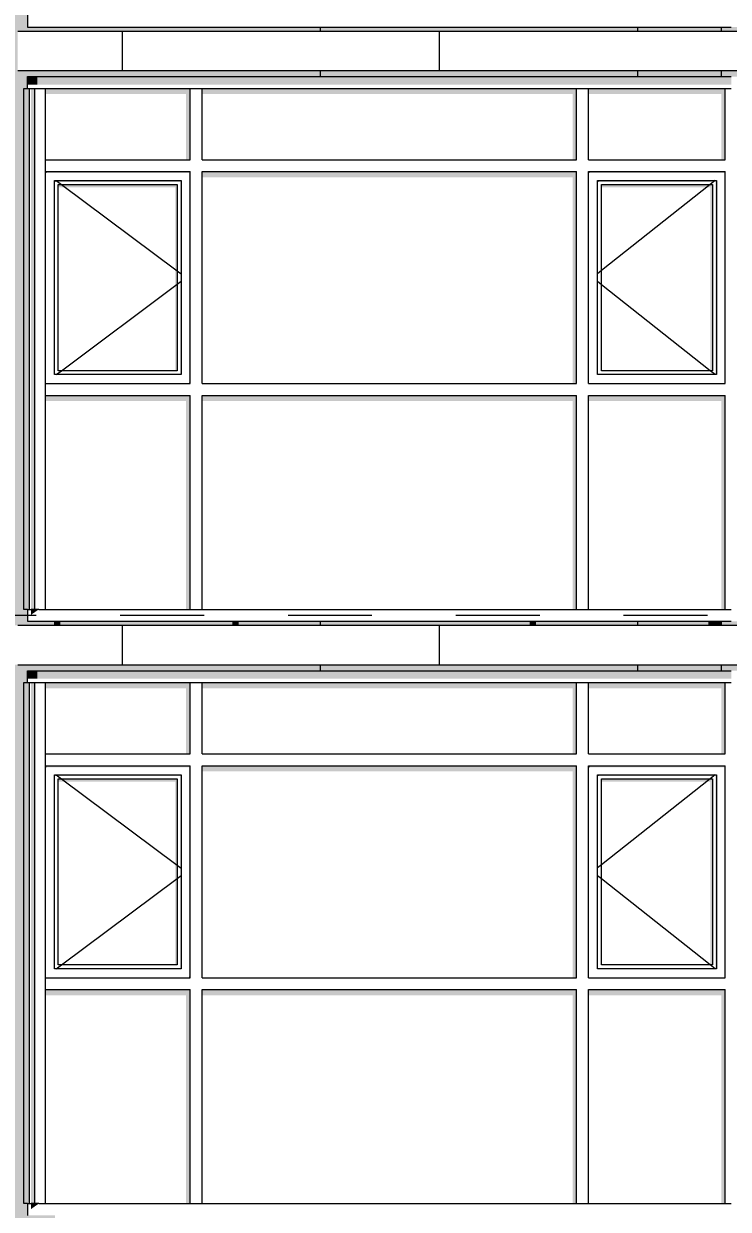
# Model space of a CAD drawing. Header units: millimetres. Extents: x 18162 to 7085488, y 72188 to 247925.
# Drawn here: x 5813439 to 5816994, y 109385 to 115371 of the extents above; entities that cross this region are included whole.
import ezdxf

# ---------------------------------------------------------------- set-up
doc = ezdxf.new("R2010")
doc.units = ezdxf.units.MM
doc.header["$MEASUREMENT"] = 0
doc.linetypes.add('Dashed', pattern=[423.333333, 211.666667, -211.666667])
for name, color, linetype in [('Finish - Wall', 7, 'Continuous'), ('Interior - Stair & Railing', 7, 'Continuous'), ('Structural - Bearing', 7, 'Continuous')]:
    doc.layers.add(name, color=color, linetype=linetype)
doc.styles.add('GENERATED_STYLE_3', font='', dxfattribs={"width": 0.8})
doc.styles.get('GENERATED_STYLE_3').set_extended_font_data('ISOCPEUR MON')
doc.dimstyles.new('GENERATED_STYLE__19', dxfattribs={"dimtxt": 440.00001, "dimasz": 228, "dimexe": 0.18, "dimexo": 31028.935828, "dimgap": 0, "dimtad": 1, "dimdec": 0, "dimzin": 0, "dimdsep": 46, "dimtxsty": 'GENERATED_STYLE_3', "dimblk": 'ARROWHEAD_2', "dimblk1": 'ARROWHEAD_2', "dimblk2": 'ARROWHEAD_2', "dimcen": 0.09, "dimclrd": 13, "dimclre": 13, "dimclrt": 13, "dimadec": 0, "dimazin": 0, "dimtfac": 1, "dimtdec": 4, "dimtmove": 0, "dimatfit": 3, "dimfxl": 1, "dimtolj": 1, "dimtzin": 0, "dimarcsym": 0})
doc.dimstyles.new('GENERATED_STYLE__20', dxfattribs={"dimtxt": 440.00001, "dimasz": 228, "dimexe": 0.18, "dimexo": 31229.618294, "dimgap": 0, "dimtad": 1, "dimdec": 0, "dimzin": 0, "dimdsep": 46, "dimtxsty": 'GENERATED_STYLE_3', "dimblk": 'ARROWHEAD_2', "dimblk1": 'ARROWHEAD_2', "dimblk2": 'ARROWHEAD_2', "dimcen": 0.09, "dimclrd": 13, "dimclre": 13, "dimclrt": 13, "dimadec": 0, "dimazin": 0, "dimtfac": 1, "dimtdec": 4, "dimtmove": 0, "dimatfit": 3, "dimfxl": 1, "dimtolj": 1, "dimtzin": 0, "dimarcsym": 0})
doc.dimstyles.new('GENERATED_STYLE__30', dxfattribs={"dimtxt": 440.00001, "dimasz": 228, "dimexe": 0.18, "dimexo": 0.0625, "dimgap": 0, "dimtad": 1, "dimdec": 0, "dimzin": 0, "dimdsep": 46, "dimtxsty": 'GENERATED_STYLE_3', "dimblk": 'ARROWHEAD_2', "dimblk1": 'ARROWHEAD_2', "dimblk2": 'ARROWHEAD_2', "dimcen": 0.09, "dimclrd": 13, "dimclre": 13, "dimclrt": 13, "dimadec": 0, "dimazin": 0, "dimtfac": 1, "dimtdec": 4, "dimtmove": 0, "dimatfit": 3, "dimfxl": 1, "dimtolj": 1, "dimtzin": 0, "dimarcsym": 0})
pattern_1 = [(0, (5785635.3, 106384.1), (0, 1000), []), (90, (5785635.3, 106384.1), (-1000, 0), [])]

# ---------------------------------------------------------------- blocks, each defined once
blk = doc.blocks.new('*X2295', base_point=(5785635.3, 106384.1))
at = {"layer": 'Structural - Bearing', "color": 8, "linetype": 'Continuous', "lineweight": 13}
for p, q in [((5814935.3, 115354.1), (5814935.3, 115334.1)), ((5816535.3, 115354.1), (5816535.3, 115334.1))]:
    blk.add_line(p, q, dxfattribs=at)
blk = doc.blocks.new('*X2330', base_point=(5785635.3, 106384.1))
at = {"layer": 'Structural - Bearing', "color": 7, "linetype": 'Continuous', "lineweight": 9}
for p, q in [((5813935.3, 115334.1), (5813935.3, 115134.1)), ((5815535.3, 115334.1), (5815535.3, 115134.1)), ((5817135.3, 115334.1), (5817135.3, 115134.1)), ((5818735.3, 115334.1), (5818735.3, 115134.1)), ((5820335.3, 115334.1), (5820335.3, 115134.1))]:
    blk.add_line(p, q, dxfattribs=at)
blk = doc.blocks.new('*X2337', base_point=(5785635.3, 106384.1))
at = {"layer": 'Structural - Bearing', "color": 8, "linetype": 'Continuous', "lineweight": 13}
for p, q in [((5814935.3, 112134.1), (5814935.3, 112104.1)), ((5816535.3, 112134.1), (5816535.3, 112104.1))]:
    blk.add_line(p, q, dxfattribs=at)
blk = doc.blocks.new('*X2475', base_point=(5785635.3, 106384.1))
at = {"layer": 'Structural - Bearing', "color": 8, "linetype": 'Continuous', "lineweight": 13}
for p, q in [((5814935.3, 115134.1), (5814935.3, 115104.1)), ((5816535.3, 115134.1), (5816535.3, 115104.1))]:
    blk.add_line(p, q, dxfattribs=at)
blk = doc.blocks.new('*X2477', base_point=(5785635.3, 106384.1))
at = {"layer": 'Structural - Bearing', "color": 8, "linetype": 'Continuous', "lineweight": 13}
blk.add_line((5814935.3, 112354.1), (5814935.3, 112334.1), dxfattribs=at)
blk = doc.blocks.new('*X2478', base_point=(5785635.3, 106384.1))
at = {"layer": 'Structural - Bearing', "color": 8, "linetype": 'Continuous', "lineweight": 13}
blk.add_line((5816535.3, 112354.1), (5816535.3, 112334.1), dxfattribs=at)
blk = doc.blocks.new('*X2493', base_point=(5785635.3, 106384.1))
at = {"layer": 'Structural - Bearing', "color": 7, "linetype": 'Continuous', "lineweight": 9}
for p, q in [((5813935.3, 112334.1), (5813935.3, 112134.1)), ((5815535.3, 112334.1), (5815535.3, 112134.1)), ((5817135.3, 112334.1), (5817135.3, 112134.1)), ((5818735.3, 112334.1), (5818735.3, 112134.1)), ((5820335.3, 112334.1), (5820335.3, 112134.1))]:
    blk.add_line(p, q, dxfattribs=at)
blk = doc.blocks.new('*D2594', base_point=(5785635.3, 106384.1))
at = {"color": 12, "linetype": 'Continuous', "lineweight": 35}
for p, q in [((5838328.4, 109420.7), (5838628.4, 109247.5)), ((5838328.4, 109220.7), (5838628.4, 109047.5))]:
    blk.add_line(p, q, dxfattribs=at)
at = {"color": 13, "linetype": 'Continuous', "lineweight": 13}
blk.add_line((5838478.4, 109134.1), (5838478.4, 109334.1), dxfattribs=at)
blk = doc.blocks.new('ARROWHEAD_2')
at = {"color": 0, "linetype": 'Continuous', "lineweight": 0}
for p, q in [((-0.378, -0.655), (0.378, 0.655)), ((0, 0), (-1, 0))]:
    blk.add_line(p, q, dxfattribs=at)
blk = doc.blocks.new('*D2595', base_point=(5785635.3, 106384.1))
at = {"color": 12, "linetype": 'Continuous', "lineweight": 35}
for p, q in [((5838328.4, 112220.7), (5838628.4, 112047.5)), ((5838328.4, 109420.7), (5838628.4, 109247.5))]:
    blk.add_line(p, q, dxfattribs=at)
at = {"color": 13, "linetype": 'Continuous', "lineweight": 13}
for p, q in [((5838703.4, 112134.1), (5837187.8, 112134.1)), ((5838478.4, 109334.1), (5838478.4, 112134.1)), ((5838703.4, 109334.1), (5837187.8, 109334.1)), ((5838478.4, 109134.1), (5838478.4, 109334.1))]:
    blk.add_line(p, q, dxfattribs=at)
at = {"color": 13, "lineweight": 13, "char_height": 440, "attachment_point": 7, "rotation": 90, "style": 'GENERATED_STYLE_3'}
for s, insert in [('\\A1;{\\pql;\\fISOCPEUR MON|b0|i0|c0|p0;\\W0.800000;2,800}', (5838605.9, 110549.6)), ('\\A1;{\\pql;\\fISOCPEUR MON|b0|i0|c0|p0;\\W0.800000;200}', (5838518.1, 109420.8))]:
    blk.add_mtext(s, dxfattribs=dict(at, insert=insert))
blk = doc.blocks.new('*D2596', base_point=(5785635.3, 106384.1))
at = {"color": 13, "linetype": 'Continuous', "lineweight": 13}
for p, q in [((5838478.4, 112334.1), (5838478.4, 115134.1)), ((5838703.4, 112334.1), (5837187.8, 112334.1)), ((5838478.4, 112134.1), (5838478.4, 112334.1))]:
    blk.add_line(p, q, dxfattribs=at)
at = {"color": 12, "linetype": 'Continuous', "lineweight": 35}
for p, q in [((5838328.4, 112420.7), (5838628.4, 112247.5)), ((5838328.4, 112220.7), (5838628.4, 112047.5))]:
    blk.add_line(p, q, dxfattribs=at)
blk = doc.blocks.new('*D2597', base_point=(5785635.3, 106384.1))
at = {"color": 12, "linetype": 'Continuous', "lineweight": 35}
for p, q in [((5838328.4, 115220.7), (5838628.4, 115047.5)), ((5838328.4, 112420.7), (5838628.4, 112247.5))]:
    blk.add_line(p, q, dxfattribs=at)
at = {"color": 13, "linetype": 'Continuous', "lineweight": 13}
for p, q in [((5838703.4, 115134.1), (5837187.8, 115134.1)), ((5838478.4, 112334.1), (5838478.4, 115134.1))]:
    blk.add_line(p, q, dxfattribs=at)
at = {"color": 13, "lineweight": 13, "char_height": 440, "attachment_point": 7, "rotation": 90, "style": 'GENERATED_STYLE_3'}
for s, insert in [('\\A1;{\\pql;\\fISOCPEUR MON|b0|i0|c0|p0;\\W0.800000;2,800}', (5838605.9, 113549.6)), ('\\A1;{\\pql;\\fISOCPEUR MON|b0|i0|c0|p0;\\W0.800000;200}', (5838518.1, 112420.8))]:
    blk.add_mtext(s, dxfattribs=dict(at, insert=insert))
blk = doc.blocks.new('*D2598', base_point=(5785635.3, 106384.1))
at = {"color": 13, "linetype": 'Continuous', "lineweight": 13}
for p, q in [((5838478.4, 115334.1), (5838478.4, 118134.1)), ((5838703.4, 115334.1), (5837187.8, 115334.1)), ((5838478.4, 115134.1), (5838478.4, 115334.1)), ((5838703.4, 115134.1), (5837187.8, 115134.1))]:
    blk.add_line(p, q, dxfattribs=at)
at = {"color": 12, "linetype": 'Continuous', "lineweight": 35}
for p, q in [((5838328.4, 115420.7), (5838628.4, 115247.5)), ((5838328.4, 115220.7), (5838628.4, 115047.5))]:
    blk.add_line(p, q, dxfattribs=at)
blk = doc.blocks.new('*D2599', base_point=(5785635.3, 106384.1))
at = {"color": 12, "linetype": 'Continuous', "lineweight": 35}
for p, q in [((5838328.4, 118220.7), (5838628.4, 118047.5)), ((5838328.4, 115420.7), (5838628.4, 115247.5))]:
    blk.add_line(p, q, dxfattribs=at)
at = {"color": 13, "linetype": 'Continuous', "lineweight": 13}
for p, q in [((5838703.4, 118134.1), (5837187.8, 118134.1)), ((5838478.4, 115334.1), (5838478.4, 118134.1))]:
    blk.add_line(p, q, dxfattribs=at)
at = {"color": 13, "lineweight": 13, "char_height": 440, "attachment_point": 7, "rotation": 90, "style": 'GENERATED_STYLE_3'}
for s, insert in [('\\A1;{\\pql;\\fISOCPEUR MON|b0|i0|c0|p0;\\W0.800000;2,800}', (5838605.9, 116549.6)), ('\\A1;{\\pql;\\fISOCPEUR MON|b0|i0|c0|p0;\\W0.800000;200}', (5838518.1, 115420.8))]:
    blk.add_mtext(s, dxfattribs=dict(at, insert=insert))
blk = doc.blocks.new('*D2646', base_point=(5785635.3, 106384.1))
at = {"color": 13, "linetype": 'Continuous', "lineweight": 13}
for p, q in [((5801482.5, 156834.1), (5801482.5, 156980.8)), ((5816658.8, 156834.1), (5801257.5, 156834.1)), ((5801482.5, 102734.1), (5801482.5, 156834.1)), ((5806188.8, 102734.1), (5801257.5, 102734.1)), ((5801482.5, 102587.4), (5801482.5, 102734.1))]:
    blk.add_line(p, q, dxfattribs=at)
at = {"color": 12, "linetype": 'Continuous', "lineweight": 35}
for p, q in [((5801632.5, 156747.5), (5801332.5, 156920.7)), ((5801332.5, 102820.7), (5801632.5, 102647.5))]:
    blk.add_line(p, q, dxfattribs=at)
at = {"color": 13, "lineweight": 13, "insert": (5801610.1, 129125.4), "char_height": 440, "attachment_point": 7, "rotation": 90, "style": 'GENERATED_STYLE_3'}
blk.add_mtext('\\A1;{\\pql;\\fISOCPEUR MON|b0|i0|c0|p0;\\W0.800000;54,100}', dxfattribs=at)

msp = doc.modelspace()

# ---------------------------------------------------------------- hatches: boundary and pattern name
at = {"layer": 'Finish - Wall', "linetype": 'Continuous', "lineweight": 0}
for points in [[(5813458.8, 115063.4), (5813508.8, 115063.4), (5813508.8, 115104.1), (5813458.8, 115104.1)], [(5813508.8, 115104.1), (5813508.8, 115063.4), (5814308.8, 115063.4), (5814308.8, 115104.1)], [(5814308.8, 115104.1), (5814308.8, 115063.4), (5816258.8, 115063.4), (5816258.8, 115104.1)], [(5816258.8, 115104.1), (5816258.8, 115063.4), (5817008.8, 115063.4), (5817008.8, 115104.1)], [(5813439.3, 115044.1), (5813439.3, 114654.1), (5813468.8, 114654.1), (5813468.8, 115044.1)], [(5813476.4, 114654.1), (5813495.9, 114654.1), (5813495.9, 115044.1), (5813476.4, 115044.1)], [(5813548.8, 115044.1), (5813548.8, 115015.8), (5814258.8, 115015.8), (5814258.8, 114684.1), (5814278.8, 114684.1), (5814278.8, 115044.1)], [(5814338.8, 115044.1), (5814338.8, 115015.8), (5816208.8, 115015.8), (5816208.8, 114684.1), (5816228.8, 114684.1), (5816228.8, 115044.1)], [(5816978.8, 115044.1), (5816288.8, 115044.1), (5816288.8, 115015.8), (5816958.8, 115015.8), (5816958.8, 114684.1), (5816978.8, 114684.1)], [(5813439.3, 114654.1), (5813439.3, 113524.1), (5813468.8, 113524.1), (5813468.8, 114654.1)], [(5813476.4, 114654.1), (5813476.4, 113524.1), (5813495.9, 113524.1), (5813495.9, 114654.1)], [(5814278.8, 114624.1), (5813548.8, 114624.1), (5813555.9, 114617), (5814271.8, 114617)], [(5813555.9, 114617), (5813548.8, 114624.1), (5813548.8, 114617)], [(5813600.9, 114572), (5813593.8, 114579.1), (5813593.8, 114572)], [(5813593.8, 114579.1), (5813600.9, 114572), (5814226.8, 114572), (5814233.8, 114579.1)], [(5814233.8, 114579.1), (5814226.8, 114572), (5814228.8, 114572), (5814228.8, 113604.1), (5814233.8, 113599.1)], [(5814278.8, 114624.1), (5814271.8, 114617), (5814273.8, 114617), (5814273.8, 113559.1), (5814278.8, 113554.1)], [(5814338.8, 114595.8), (5816208.8, 114595.8), (5816208.8, 113554.1), (5816228.8, 113554.1), (5816228.8, 114624.1), (5814338.8, 114624.1)], [(5816288.8, 114624.1), (5816295.9, 114617), (5816971.8, 114617), (5816978.8, 114624.1)], [(5816295.9, 114617), (5816288.8, 114624.1), (5816288.8, 114617)], [(5816340.9, 114572), (5816333.8, 114579.1), (5816333.8, 114572)], [(5816333.8, 114579.1), (5816340.9, 114572), (5816926.8, 114572), (5816933.8, 114579.1)], [(5816926.8, 114572), (5816928.8, 114572), (5816928.8, 113604.1), (5816933.8, 113599.1), (5816933.8, 114579.1)], [(5816971.8, 114617), (5816973.8, 114617), (5816973.8, 113559.1), (5816978.8, 113554.1), (5816978.8, 114624.1)], [(5813613.8, 114559.1), (5813613.8, 114544.9), (5814203.8, 114544.9), (5814203.8, 113619.1), (5814213.8, 113619.1), (5814213.8, 114559.1)], [(5816913.8, 114559.1), (5816353.8, 114559.1), (5816353.8, 114544.9), (5816903.8, 114544.9), (5816903.8, 113619.1), (5816913.8, 113619.1)], [(5814228.8, 113599.1), (5814233.8, 113599.1), (5814228.8, 113604.1)], [(5814273.8, 113554.1), (5814278.8, 113554.1), (5814273.8, 113559.1)], [(5816928.8, 113599.1), (5816933.8, 113599.1), (5816928.8, 113604.1)], [(5816973.8, 113554.1), (5816978.8, 113554.1), (5816973.8, 113559.1)], [(5813439.3, 113524.1), (5813439.3, 112414.1), (5813468.8, 112414.1), (5813468.8, 113524.1)], [(5813476.4, 113524.1), (5813476.4, 112414.1), (5813495.9, 112414.1), (5813495.9, 113524.1)], [(5813548.8, 113494.1), (5813548.8, 113465.8), (5814258.8, 113465.8), (5814258.8, 112414.1), (5814278.8, 112414.1), (5814278.8, 113494.1)], [(5816228.8, 113494.1), (5814338.8, 113494.1), (5814338.8, 113465.8), (5816208.8, 113465.8), (5816208.8, 112414.1), (5816228.8, 112414.1)], [(5816288.8, 113494.1), (5816288.8, 113465.8), (5816958.8, 113465.8), (5816958.8, 112414.1), (5816978.8, 112414.1), (5816978.8, 113494.1)], [(5813476.4, 112386.5), (5813508.8, 112409.4), (5813508.8, 112414.1), (5813476.4, 112414.1)], [(5813508.8, 112414.1), (5813508.8, 112409.4), (5813515.4, 112414.1)], [(5813458.8, 112063.4), (5813508.8, 112063.4), (5813508.8, 112104.1), (5813458.8, 112104.1)], [(5814308.8, 112104.1), (5813508.8, 112104.1), (5813508.8, 112063.4), (5814308.8, 112063.4)], [(5814308.8, 112104.1), (5814308.8, 112063.4), (5816258.8, 112063.4), (5816258.8, 112104.1)], [(5816258.8, 112104.1), (5816258.8, 112063.4), (5817008.8, 112063.4), (5817008.8, 112104.1)], [(5813468.8, 112044.1), (5813439.3, 112044.1), (5813439.3, 111654.1), (5813468.8, 111654.1)], [(5813476.4, 112044.1), (5813476.4, 111654.1), (5813495.9, 111654.1), (5813495.9, 112044.1)], [(5813548.8, 112044.1), (5813548.8, 112015.8), (5814258.8, 112015.8), (5814258.8, 111684.1), (5814278.8, 111684.1), (5814278.8, 112044.1)], [(5816228.8, 112044.1), (5814338.8, 112044.1), (5814338.8, 112015.8), (5816208.8, 112015.8), (5816208.8, 111684.1), (5816228.8, 111684.1)], [(5816288.8, 112044.1), (5816288.8, 112015.8), (5816958.8, 112015.8), (5816958.8, 111684.1), (5816978.8, 111684.1), (5816978.8, 112044.1)], [(5813439.3, 111654.1), (5813439.3, 110524.1), (5813468.8, 110524.1), (5813468.8, 111654.1)], [(5813476.4, 111654.1), (5813476.4, 110524.1), (5813495.9, 110524.1), (5813495.9, 111654.1)], [(5814278.8, 111624.1), (5813548.8, 111624.1), (5813555.9, 111617), (5814271.8, 111617)], [(5813555.9, 111617), (5813548.8, 111624.1), (5813548.8, 111617)], [(5813593.8, 111572), (5813600.9, 111572), (5813593.8, 111579.1)], [(5813593.8, 111579.1), (5813600.9, 111572), (5814226.8, 111572), (5814233.8, 111579.1)], [(5814233.8, 111579.1), (5814226.8, 111572), (5814228.8, 111572), (5814228.8, 110604.1), (5814233.8, 110599.1)], [(5814278.8, 111624.1), (5814271.8, 111617), (5814273.8, 111617), (5814273.8, 110559.1), (5814278.8, 110554.1)], [(5814338.8, 111624.1), (5814338.8, 111595.8), (5816208.8, 111595.8), (5816208.8, 110554.1), (5816228.8, 110554.1), (5816228.8, 111624.1)], [(5816978.8, 111624.1), (5816288.8, 111624.1), (5816295.9, 111617), (5816971.8, 111617)], [(5816288.8, 111617), (5816295.9, 111617), (5816288.8, 111624.1)], [(5816333.8, 111572), (5816340.9, 111572), (5816333.8, 111579.1)], [(5816333.8, 111579.1), (5816340.9, 111572), (5816926.8, 111572), (5816933.8, 111579.1)], [(5816926.8, 111572), (5816928.8, 111572), (5816928.8, 110604.1), (5816933.8, 110599.1), (5816933.8, 111579.1)], [(5816971.8, 111617), (5816973.8, 111617), (5816973.8, 110559.1), (5816978.8, 110554.1), (5816978.8, 111624.1)], [(5813613.8, 111544.9), (5814203.8, 111544.9), (5814203.8, 110619.1), (5814213.8, 110619.1), (5814213.8, 111559.1), (5813613.8, 111559.1)], [(5816353.8, 111544.9), (5816903.8, 111544.9), (5816903.8, 110619.1), (5816913.8, 110619.1), (5816913.8, 111559.1), (5816353.8, 111559.1)], [(5814228.8, 110599.1), (5814233.8, 110599.1), (5814228.8, 110604.1)], [(5814273.8, 110554.1), (5814278.8, 110554.1), (5814273.8, 110559.1)], [(5816928.8, 110599.1), (5816933.8, 110599.1), (5816928.8, 110604.1)], [(5816973.8, 110554.1), (5816978.8, 110554.1), (5816973.8, 110559.1)], [(5813439.3, 109414.1), (5813468.8, 109414.1), (5813468.8, 110524.1), (5813439.3, 110524.1)], [(5813476.4, 110524.1), (5813476.4, 109414.1), (5813495.9, 109414.1), (5813495.9, 110524.1)], [(5813548.8, 110465.8), (5814258.8, 110465.8), (5814258.8, 109414.1), (5814278.8, 109414.1), (5814278.8, 110494.1), (5813548.8, 110494.1)], [(5816228.8, 110494.1), (5814338.8, 110494.1), (5814338.8, 110465.8), (5816208.8, 110465.8), (5816208.8, 109414.1), (5816228.8, 109414.1)], [(5816288.8, 110494.1), (5816288.8, 110465.8), (5816958.8, 110465.8), (5816958.8, 109414.1), (5816978.8, 109414.1), (5816978.8, 110494.1)], [(5813476.4, 109386.5), (5813508.8, 109409.4), (5813508.8, 109414.1), (5813476.4, 109414.1)], [(5813515.4, 109414.1), (5813508.8, 109414.1), (5813508.8, 109409.4)]]:
    msp.add_hatch(color=49, dxfattribs=at).paths.add_polyline_path(points)
at = {"layer": 'Interior - Stair & Railing', "linetype": 'Continuous', "lineweight": 0}
for points in [[(5813596.8, 112354.1), (5813596.8, 112334.1), (5813597, 112334.1), (5813597, 112354.1)], [(5813597.5, 112354.1), (5813597, 112354.1), (5813597, 112334.1), (5813597.5, 112334.1)], [(5813597.5, 112354.1), (5813597.5, 112334.1), (5813598.4, 112334.1), (5813598.4, 112354.1)], [(5813599.6, 112354.1), (5813598.4, 112354.1), (5813598.4, 112334.1), (5813599.6, 112334.1)], [(5813601.1, 112354.1), (5813599.6, 112354.1), (5813599.6, 112334.1), (5813601.1, 112334.1)], [(5813602.8, 112354.1), (5813601.1, 112354.1), (5813601.1, 112334.1), (5813602.8, 112334.1)], [(5813604.7, 112354.1), (5813602.8, 112354.1), (5813602.8, 112334.1), (5813604.7, 112334.1)], [(5813606.7, 112354.1), (5813604.7, 112354.1), (5813604.7, 112334.1), (5813606.7, 112334.1)], [(5813608.8, 112354.1), (5813606.7, 112354.1), (5813606.7, 112334.1), (5813608.8, 112334.1)], [(5813610.9, 112354.1), (5813608.8, 112354.1), (5813608.8, 112334.1), (5813610.9, 112334.1)], [(5813612.9, 112354.1), (5813610.9, 112354.1), (5813610.9, 112334.1), (5813612.9, 112334.1)], [(5813614.8, 112354.1), (5813612.9, 112354.1), (5813612.9, 112334.1), (5813614.8, 112334.1)], [(5813616.5, 112354.1), (5813614.8, 112354.1), (5813614.8, 112334.1), (5813616.5, 112334.1)], [(5813618, 112354.1), (5813616.5, 112354.1), (5813616.5, 112334.1), (5813618, 112334.1)], [(5813619.2, 112354.1), (5813618, 112354.1), (5813618, 112334.1), (5813619.2, 112334.1)], [(5813619.2, 112354.1), (5813619.2, 112334.1), (5813620.1, 112334.1), (5813620.1, 112354.1)], [(5813620.6, 112354.1), (5813620.1, 112354.1), (5813620.1, 112334.1), (5813620.6, 112334.1)], [(5813620.6, 112354.1), (5813620.6, 112334.1), (5813620.8, 112334.1), (5813620.8, 112354.1)], [(5814496.8, 112334.1), (5814497, 112334.1), (5814497, 112354.1), (5814496.8, 112354.1)], [(5814497.5, 112354.1), (5814497, 112354.1), (5814497, 112334.1), (5814497.5, 112334.1)], [(5814497.5, 112354.1), (5814497.5, 112334.1), (5814498.4, 112334.1), (5814498.4, 112354.1)], [(5814498.4, 112354.1), (5814498.4, 112334.1), (5814499.6, 112334.1), (5814499.6, 112354.1)], [(5814501.1, 112354.1), (5814499.6, 112354.1), (5814499.6, 112334.1), (5814501.1, 112334.1)], [(5814501.1, 112354.1), (5814501.1, 112334.1), (5814502.8, 112334.1), (5814502.8, 112354.1)], [(5814504.7, 112354.1), (5814502.8, 112354.1), (5814502.8, 112334.1), (5814504.7, 112334.1)], [(5814506.7, 112354.1), (5814504.7, 112354.1), (5814504.7, 112334.1), (5814506.7, 112334.1)], [(5814508.8, 112354.1), (5814506.7, 112354.1), (5814506.7, 112334.1), (5814508.8, 112334.1)], [(5814510.9, 112354.1), (5814508.8, 112354.1), (5814508.8, 112334.1), (5814510.9, 112334.1)], [(5814512.9, 112354.1), (5814510.9, 112354.1), (5814510.9, 112334.1), (5814512.9, 112334.1)], [(5814514.8, 112354.1), (5814512.9, 112354.1), (5814512.9, 112334.1), (5814514.8, 112334.1)], [(5814516.5, 112354.1), (5814514.8, 112354.1), (5814514.8, 112334.1), (5814516.5, 112334.1)], [(5814518, 112354.1), (5814516.5, 112354.1), (5814516.5, 112334.1), (5814518, 112334.1)], [(5814519.2, 112354.1), (5814518, 112354.1), (5814518, 112334.1), (5814519.2, 112334.1)], [(5814519.2, 112354.1), (5814519.2, 112334.1), (5814520.1, 112334.1), (5814520.1, 112354.1)], [(5814520.6, 112354.1), (5814520.1, 112354.1), (5814520.1, 112334.1), (5814520.6, 112334.1)], [(5814520.6, 112334.1), (5814520.8, 112334.1), (5814520.8, 112354.1), (5814520.6, 112354.1)], [(5815996.8, 112354.1), (5815996.8, 112334.1), (5815997, 112334.1), (5815997, 112354.1)], [(5815997.5, 112354.1), (5815997, 112354.1), (5815997, 112334.1), (5815997.5, 112334.1)], [(5815997.5, 112354.1), (5815997.5, 112334.1), (5815998.4, 112334.1), (5815998.4, 112354.1)], [(5815999.6, 112354.1), (5815998.4, 112354.1), (5815998.4, 112334.1), (5815999.6, 112334.1)], [(5816001.1, 112354.1), (5815999.6, 112354.1), (5815999.6, 112334.1), (5816001.1, 112334.1)], [(5816002.8, 112354.1), (5816001.1, 112354.1), (5816001.1, 112334.1), (5816002.8, 112334.1)], [(5816004.7, 112354.1), (5816002.8, 112354.1), (5816002.8, 112334.1), (5816004.7, 112334.1)], [(5816006.7, 112354.1), (5816004.7, 112354.1), (5816004.7, 112334.1), (5816006.7, 112334.1)], [(5816008.8, 112354.1), (5816006.7, 112354.1), (5816006.7, 112334.1), (5816008.8, 112334.1)], [(5816010.9, 112354.1), (5816008.8, 112354.1), (5816008.8, 112334.1), (5816010.9, 112334.1)], [(5816012.9, 112354.1), (5816010.9, 112354.1), (5816010.9, 112334.1), (5816012.9, 112334.1)], [(5816014.8, 112354.1), (5816012.9, 112354.1), (5816012.9, 112334.1), (5816014.8, 112334.1)], [(5816016.5, 112354.1), (5816014.8, 112354.1), (5816014.8, 112334.1), (5816016.5, 112334.1)], [(5816018, 112354.1), (5816016.5, 112354.1), (5816016.5, 112334.1), (5816018, 112334.1)], [(5816019.2, 112354.1), (5816018, 112354.1), (5816018, 112334.1), (5816019.2, 112334.1)], [(5816019.2, 112354.1), (5816019.2, 112334.1), (5816020.1, 112334.1), (5816020.1, 112354.1)], [(5816020.6, 112354.1), (5816020.1, 112354.1), (5816020.1, 112334.1), (5816020.6, 112334.1)], [(5816020.6, 112354.1), (5816020.6, 112334.1), (5816020.8, 112334.1), (5816020.8, 112354.1)], [(5816896.8, 112354.1), (5816896.8, 112334.1), (5816897, 112334.1), (5816897, 112354.1)], [(5816897.5, 112354.1), (5816897, 112354.1), (5816897, 112334.1), (5816897.5, 112334.1)], [(5816897.5, 112354.1), (5816897.5, 112334.1), (5816898.4, 112334.1), (5816898.4, 112354.1)], [(5816899.6, 112354.1), (5816898.4, 112354.1), (5816898.4, 112334.1), (5816899.6, 112334.1)], [(5816901.1, 112354.1), (5816899.6, 112354.1), (5816899.6, 112334.1), (5816901.1, 112334.1)], [(5816902.8, 112354.1), (5816901.1, 112354.1), (5816901.1, 112334.1), (5816902.8, 112334.1)], [(5816904.7, 112354.1), (5816902.8, 112354.1), (5816902.8, 112334.1), (5816904.7, 112334.1)], [(5816904.7, 112354.1), (5816904.7, 112334.1), (5816906.7, 112334.1), (5816906.7, 112354.1)], [(5816908.8, 112354.1), (5816906.7, 112354.1), (5816906.7, 112334.1), (5816908.8, 112334.1)], [(5816910.9, 112354.1), (5816908.8, 112354.1), (5816908.8, 112334.1), (5816910.9, 112334.1)], [(5816912.9, 112354.1), (5816910.9, 112354.1), (5816910.9, 112334.1), (5816912.9, 112334.1)], [(5816914.8, 112354.1), (5816912.9, 112354.1), (5816912.9, 112334.1), (5816914.8, 112334.1)], [(5816916.5, 112354.1), (5816914.8, 112354.1), (5816914.8, 112334.1), (5816916.5, 112334.1)], [(5816918, 112354.1), (5816916.5, 112354.1), (5816916.5, 112334.1), (5816918, 112334.1)], [(5816919.2, 112354.1), (5816918, 112354.1), (5816918, 112334.1), (5816919.2, 112334.1)], [(5816919.2, 112354.1), (5816919.2, 112334.1), (5816920.1, 112334.1), (5816920.1, 112354.1)], [(5816920.6, 112354.1), (5816920.1, 112354.1), (5816920.1, 112334.1), (5816920.6, 112334.1)], [(5816920.6, 112354.1), (5816920.6, 112334.1), (5816920.8, 112334.1), (5816920.8, 112354.1)]]:
    msp.add_hatch(color=49, dxfattribs=at).paths.add_polyline_path(points)
at = {"layer": 'Structural - Bearing', "linetype": 'Continuous', "lineweight": 0}
for points in [[(5813408.8, 118284.1), (5812168.8, 118284.1), (5812168.8, 117684.1), (5812408.8, 117684.1), (5812408.8, 115984.1), (5812168.8, 115984.1), (5812168.8, 115284.1), (5813408.8, 115284.1), (5813408.8, 115334.1), (5816958.8, 115334.1), (5816958.8, 115354.1), (5813458.8, 115354.1), (5813458.8, 115414.1), (5813439.3, 115414.1), (5813439.3, 118044.1), (5813458.8, 118044.1), (5813458.8, 118104.1), (5816958.8, 118104.1), (5816958.8, 118134.1), (5813408.8, 118134.1)], [(5816958.8, 115334.1), (5817058.8, 115334.1), (5817058.8, 115354.1), (5817008.8, 115354.1), (5816958.8, 115354.1)], [(5812168.8, 112334.1), (5813408.4, 112334.1), (5813408.4, 112284.1), (5813408.8, 112284.1), (5813408.8, 112334.1), (5813596.8, 112334.1), (5813596.8, 112354.1), (5813458.8, 112354.1), (5813458.8, 112414.1), (5813439.3, 112414.1), (5813439.3, 115044.1), (5813458.8, 115044.1), (5813458.8, 115104.1), (5816958.8, 115104.1), (5816958.8, 115134.1), (5813408.8, 115134.1), (5813408.8, 115284.1), (5812168.8, 115284.1), (5812168.8, 114684.1), (5812408.8, 114684.1), (5812408.8, 112984.1), (5812168.8, 112984.1)], [(5816958.8, 115104.1), (5817008.8, 115104.1), (5817058.8, 115104.1), (5817058.8, 115134.1), (5816958.8, 115134.1)], [(5814496.8, 112354.1), (5813620.8, 112354.1), (5813620.8, 112334.1), (5814496.8, 112334.1)], [(5815996.8, 112354.1), (5814520.8, 112354.1), (5814520.8, 112334.1), (5815996.8, 112334.1)], [(5816896.8, 112354.1), (5816020.8, 112354.1), (5816020.8, 112334.1), (5816896.8, 112334.1)], [(5816920.8, 112334.1), (5816958.8, 112334.1), (5816958.8, 112354.1), (5816920.8, 112354.1)], [(5816958.8, 112334.1), (5817058.8, 112334.1), (5817058.8, 112354.1), (5817008.8, 112354.1), (5816958.8, 112354.1)], [(5806208.8, 111850.5), (5812168.8, 111850.5), (5812168.8, 111684.1), (5812408.8, 111684.1), (5812408.8, 109984.1), (5812168.8, 109984.1), (5812168.8, 109284.1), (5813408.8, 109284.1), (5813408.8, 109334.1), (5813596.8, 109334.1), (5813596.8, 109354.1), (5813458.8, 109354.1), (5813458.8, 109414.1), (5813439.3, 109414.1), (5813439.3, 112044.1), (5813458.8, 112044.1), (5813458.8, 112104.1), (5816958.8, 112104.1), (5816958.8, 112134.1), (5813408.8, 112134.1), (5813408.8, 112284.1), (5813408.4, 112284.1), (5813408.4, 112134.1), (5806208.8, 112134.1)], [(5816958.8, 112104.1), (5817008.8, 112104.1), (5817058.8, 112104.1), (5817058.8, 112134.1), (5816958.8, 112134.1)]]:
    msp.add_hatch(color=49, dxfattribs=at).paths.add_polyline_path(points)
at = {"layer": 'Structural - Bearing', "linetype": 'Continuous', "lineweight": 9}
h = msp.add_hatch(dxfattribs=at)
h.set_pattern_fill('Grid_100x100_0003', style=0, pattern_type=2)
h.set_pattern_definition([(0, (5785635.3, 106384.1), (0, 1000), []), (90, (5785635.3, 106384.1), (-1000, 0), [])])
h.paths.add_polyline_path([(5816958.8, 115334.1), (5817058.8, 115334.1), (5817058.8, 115354.1), (5817008.8, 115354.1), (5816958.8, 115354.1)])
h = msp.add_hatch(dxfattribs=at)
h.set_pattern_fill('Grid_100x100_0003', style=0, pattern_type=2)
h.set_pattern_definition(pattern_1)
h.paths.add_polyline_path([(5816958.8, 115104.1), (5817008.8, 115104.1), (5817058.8, 115104.1), (5817058.8, 115134.1), (5816958.8, 115134.1)])
h = msp.add_hatch(dxfattribs=at)
h.set_pattern_fill('Grid_100x100_0003', style=0, pattern_type=2)
h.set_pattern_definition(pattern_1)
h.paths.add_polyline_path([(5816958.8, 112334.1), (5817058.8, 112334.1), (5817058.8, 112354.1), (5817008.8, 112354.1), (5816958.8, 112354.1)])
h = msp.add_hatch(dxfattribs=at)
h.set_pattern_fill('Grid_100x100_0003', style=0, pattern_type=2)
h.set_pattern_definition([(0, (5785635.3, 106384.1), (0, 1000), []), (90, (5785635.3, 106384.1), (-1000, 0), [])])
h.paths.add_polyline_path([(5816958.8, 112104.1), (5817008.8, 112104.1), (5817058.8, 112104.1), (5817058.8, 112134.1), (5816958.8, 112134.1)])

# ---------------------------------------------------------------- linework, layer by layer
at = {"color": 8, "linetype": 'Dashed', "lineweight": 13, "ltscale": 2}
msp.add_line((5800379.4, 112384.1), (5841359.8, 112384.1), dxfattribs=at)
at = {"layer": 'Finish - Wall', "color": 7, "linetype": 'Continuous', "lineweight": 9}
for p, q in [((5813458.8, 115414.1), (5813458.8, 115354.1)), ((5813458.8, 115354.1), (5813508.8, 115354.1)), ((5813508.8, 115354.1), (5814308.8, 115354.1)), ((5814308.8, 115354.1), (5816258.8, 115354.1)), ((5816258.8, 115354.1), (5817008.8, 115354.1)), ((5813458.8, 115044.1), (5813458.8, 115104.1)), ((5813458.8, 115104.1), (5813508.8, 115104.1)), ((5813508.8, 115104.1), (5814308.8, 115104.1)), ((5814308.8, 115104.1), (5816258.8, 115104.1)), ((5816258.8, 115104.1), (5817008.8, 115104.1)), ((5813439.3, 115044.1), (5813458.8, 115044.1)), ((5813439.3, 114654.1), (5813439.3, 115044.1)), ((5813458.8, 115044.1), (5813468.8, 115044.1)), ((5813468.8, 114654.1), (5813468.8, 115044.1)), ((5813468.8, 115044.1), (5813476.4, 115044.1)), ((5813476.4, 115044.1), (5813495.9, 115044.1)), ((5813495.9, 115044.1), (5813515.4, 115044.1)), ((5813495.9, 114654.1), (5813495.9, 115044.1)), ((5813515.4, 115044.1), (5813548.8, 115044.1)), ((5813548.8, 114684.1), (5813548.8, 115044.1)), ((5813548.8, 115044.1), (5814278.8, 115044.1)), ((5814278.8, 115044.1), (5814308.8, 115044.1)), ((5814278.8, 114684.1), (5814278.8, 115044.1)), ((5814308.8, 115044.1), (5814338.8, 115044.1)), ((5814338.8, 115044.1), (5816228.8, 115044.1)), ((5814338.8, 114684.1), (5814338.8, 115044.1)), ((5816228.8, 115044.1), (5816258.8, 115044.1)), ((5816228.8, 114684.1), (5816228.8, 115044.1)), ((5816258.8, 115044.1), (5816288.8, 115044.1)), ((5816288.8, 115044.1), (5816978.8, 115044.1)), ((5816288.8, 114684.1), (5816288.8, 115044.1)), ((5816978.8, 115044.1), (5817008.8, 115044.1)), ((5816978.8, 114684.1), (5816978.8, 115044.1)), ((5813439.3, 113524.1), (5813439.3, 114654.1)), ((5813468.8, 113524.1), (5813468.8, 114654.1)), ((5813495.9, 113524.1), (5813495.9, 114654.1)), ((5813548.8, 114654.1), (5813548.8, 114684.1)), ((5813548.8, 114684.1), (5814278.8, 114684.1)), ((5813548.8, 114624.1), (5813548.8, 114654.1)), ((5814338.8, 114684.1), (5816228.8, 114684.1)), ((5816288.8, 114684.1), (5816978.8, 114684.1)), ((5813548.8, 113554.1), (5813548.8, 114624.1)), ((5813548.8, 114624.1), (5814278.8, 114624.1)), ((5813593.8, 113599.1), (5813593.8, 114579.1)), ((5813593.8, 114579.1), (5814233.8, 114579.1)), ((5813602.3, 114579.1), (5813629.1, 114559.1)), ((5814233.8, 114579.1), (5814233.8, 113599.1)), ((5814278.8, 113554.1), (5814278.8, 114624.1)), ((5814338.8, 113554.1), (5814338.8, 114624.1)), ((5814338.8, 114624.1), (5816228.8, 114624.1)), ((5816228.8, 113554.1), (5816228.8, 114624.1)), ((5816288.8, 113554.1), (5816288.8, 114624.1)), ((5816288.8, 114624.1), (5816978.8, 114624.1)), ((5816333.8, 113599.1), (5816333.8, 114579.1)), ((5816333.8, 114579.1), (5816933.8, 114579.1)), ((5816927.3, 114579.1), (5816902, 114559.1)), ((5816933.8, 114579.1), (5816933.8, 113599.1)), ((5816978.8, 113554.1), (5816978.8, 114624.1)), ((5813613.8, 114559.1), (5814213.8, 114559.1)), ((5813613.8, 113619.1), (5813613.8, 114559.1)), ((5813629.1, 114559.1), (5814213.8, 114122.7)), ((5814213.8, 114559.1), (5814213.8, 113619.1)), ((5816353.8, 114559.1), (5816913.8, 114559.1)), ((5816902, 114559.1), (5816353.8, 114124.7)), ((5816353.8, 113619.1), (5816353.8, 114559.1)), ((5816913.8, 114559.1), (5816913.8, 113619.1)), ((5814213.8, 114122.7), (5814233.8, 114107.7)), ((5816353.8, 114124.7), (5816333.8, 114108.9)), ((5813629.1, 113619.1), (5814213.8, 114055.5)), ((5814213.8, 114055.5), (5814233.8, 114070.4)), ((5816353.8, 114053.4), (5816333.8, 114069.3)), ((5816902, 113619.1), (5816353.8, 114053.4)), ((5813602.3, 113599.1), (5813629.1, 113619.1)), ((5814213.8, 113619.1), (5813613.8, 113619.1)), ((5816913.8, 113619.1), (5816353.8, 113619.1)), ((5816927.3, 113599.1), (5816902, 113619.1)), ((5813548.8, 113524.1), (5813548.8, 113554.1)), ((5813548.8, 113554.1), (5814278.8, 113554.1)), ((5814233.8, 113599.1), (5813593.8, 113599.1)), ((5814338.8, 113554.1), (5816228.8, 113554.1)), ((5816288.8, 113554.1), (5816978.8, 113554.1)), ((5816933.8, 113599.1), (5816333.8, 113599.1)), ((5813439.3, 112414.1), (5813439.3, 113524.1)), ((5813468.8, 112414.1), (5813468.8, 113524.1)), ((5813495.9, 112414.1), (5813495.9, 113524.1)), ((5813548.8, 113494.1), (5813548.8, 113524.1)), ((5813548.8, 112414.1), (5813548.8, 113494.1)), ((5813548.8, 113494.1), (5814278.8, 113494.1)), ((5814278.8, 112414.1), (5814278.8, 113494.1)), ((5814338.8, 112414.1), (5814338.8, 113494.1)), ((5814338.8, 113494.1), (5816228.8, 113494.1)), ((5816228.8, 112414.1), (5816228.8, 113494.1)), ((5816288.8, 112414.1), (5816288.8, 113494.1)), ((5816288.8, 113494.1), (5816978.8, 113494.1)), ((5816978.8, 112414.1), (5816978.8, 113494.1)), ((5813458.8, 112414.1), (5813439.3, 112414.1)), ((5813458.8, 112414.1), (5813468.8, 112414.1)), ((5813458.8, 112414.1), (5813458.8, 112354.1)), ((5813468.8, 112414.1), (5813476.4, 112414.1)), ((5813495.9, 112414.1), (5813476.4, 112414.1)), ((5813515.4, 112414.1), (5813495.9, 112414.1)), ((5813515.4, 112414.1), (5813548.8, 112414.1)), ((5813548.8, 112414.1), (5814278.8, 112414.1)), ((5814278.8, 112414.1), (5814308.8, 112414.1)), ((5814308.8, 112414.1), (5814338.8, 112414.1)), ((5814338.8, 112414.1), (5816228.8, 112414.1)), ((5816228.8, 112414.1), (5816258.8, 112414.1)), ((5816258.8, 112414.1), (5816288.8, 112414.1)), ((5816288.8, 112414.1), (5816978.8, 112414.1)), ((5816978.8, 112414.1), (5817008.8, 112414.1)), ((5813458.8, 112354.1), (5813508.8, 112354.1)), ((5813508.8, 112354.1), (5814308.8, 112354.1)), ((5814308.8, 112354.1), (5816258.8, 112354.1)), ((5816258.8, 112354.1), (5817008.8, 112354.1)), ((5813458.8, 112044.1), (5813458.8, 112104.1)), ((5813458.8, 112104.1), (5813508.8, 112104.1)), ((5813508.8, 112104.1), (5814308.8, 112104.1)), ((5814308.8, 112104.1), (5816258.8, 112104.1)), ((5816258.8, 112104.1), (5817008.8, 112104.1)), ((5813439.3, 112044.1), (5813458.8, 112044.1)), ((5813439.3, 111654.1), (5813439.3, 112044.1)), ((5813458.8, 112044.1), (5813508.8, 112044.1)), ((5813468.8, 111654.1), (5813468.8, 112044.1)), ((5813476.4, 112044.1), (5813495.9, 112044.1)), ((5813495.9, 112044.1), (5813515.4, 112044.1)), ((5813495.9, 111654.1), (5813495.9, 112044.1)), ((5813508.8, 112044.1), (5814308.8, 112044.1)), ((5813548.8, 111684.1), (5813548.8, 112044.1)), ((5814278.8, 111684.1), (5814278.8, 112044.1)), ((5814308.8, 112044.1), (5816258.8, 112044.1)), ((5814338.8, 111684.1), (5814338.8, 112044.1)), ((5816228.8, 111684.1), (5816228.8, 112044.1)), ((5816258.8, 112044.1), (5817008.8, 112044.1)), ((5816288.8, 111684.1), (5816288.8, 112044.1)), ((5816978.8, 111684.1), (5816978.8, 112044.1)), ((5813439.3, 110524.1), (5813439.3, 111654.1)), ((5813468.8, 110524.1), (5813468.8, 111654.1)), ((5813495.9, 110524.1), (5813495.9, 111654.1)), ((5813548.8, 111654.1), (5813548.8, 111684.1)), ((5813548.8, 111684.1), (5814278.8, 111684.1)), ((5813548.8, 111624.1), (5813548.8, 111654.1)), ((5814338.8, 111684.1), (5816228.8, 111684.1)), ((5816288.8, 111684.1), (5816978.8, 111684.1)), ((5813548.8, 110554.1), (5813548.8, 111624.1)), ((5813548.8, 111624.1), (5814278.8, 111624.1)), ((5813593.8, 110599.1), (5813593.8, 111579.1)), ((5813593.8, 111579.1), (5814233.8, 111579.1)), ((5813602.3, 111579.1), (5813629.1, 111559.1)), ((5814233.8, 111579.1), (5814233.8, 110599.1)), ((5814278.8, 110554.1), (5814278.8, 111624.1)), ((5814338.8, 110554.1), (5814338.8, 111624.1)), ((5814338.8, 111624.1), (5816228.8, 111624.1)), ((5816228.8, 110554.1), (5816228.8, 111624.1)), ((5816288.8, 110554.1), (5816288.8, 111624.1)), ((5816288.8, 111624.1), (5816978.8, 111624.1)), ((5816333.8, 110599.1), (5816333.8, 111579.1)), ((5816333.8, 111579.1), (5816933.8, 111579.1)), ((5816927.3, 111579.1), (5816902, 111559.1)), ((5816933.8, 111579.1), (5816933.8, 110599.1)), ((5816978.8, 110554.1), (5816978.8, 111624.1)), ((5813613.8, 111559.1), (5814213.8, 111559.1)), ((5813613.8, 110619.1), (5813613.8, 111559.1)), ((5813629.1, 111559.1), (5814213.8, 111122.7)), ((5814213.8, 111559.1), (5814213.8, 110619.1)), ((5816353.8, 111559.1), (5816913.8, 111559.1)), ((5816902, 111559.1), (5816353.8, 111124.7)), ((5816353.8, 110619.1), (5816353.8, 111559.1)), ((5816913.8, 111559.1), (5816913.8, 110619.1)), ((5814213.8, 111122.7), (5814233.8, 111107.7)), ((5816353.8, 111124.7), (5816333.8, 111108.9)), ((5813629.1, 110619.1), (5814213.8, 111055.5)), ((5814213.8, 111055.5), (5814233.8, 111070.4)), ((5816353.8, 111053.4), (5816333.8, 111069.3)), ((5816902, 110619.1), (5816353.8, 111053.4)), ((5813602.3, 110599.1), (5813629.1, 110619.1)), ((5814213.8, 110619.1), (5813613.8, 110619.1)), ((5816913.8, 110619.1), (5816353.8, 110619.1)), ((5816927.3, 110599.1), (5816902, 110619.1)), ((5814233.8, 110599.1), (5813593.8, 110599.1)), ((5816933.8, 110599.1), (5816333.8, 110599.1)), ((5813439.3, 109414.1), (5813439.3, 110524.1)), ((5813468.8, 109414.1), (5813468.8, 110524.1)), ((5813495.9, 109414.1), (5813495.9, 110524.1)), ((5813548.8, 110524.1), (5813548.8, 110554.1)), ((5813548.8, 110554.1), (5814278.8, 110554.1)), ((5813548.8, 110494.1), (5813548.8, 110524.1)), ((5814338.8, 110554.1), (5816228.8, 110554.1)), ((5816288.8, 110554.1), (5816978.8, 110554.1)), ((5813548.8, 109414.1), (5813548.8, 110494.1)), ((5813548.8, 110494.1), (5814278.8, 110494.1)), ((5814278.8, 109414.1), (5814278.8, 110494.1)), ((5814338.8, 109414.1), (5814338.8, 110494.1)), ((5814338.8, 110494.1), (5816228.8, 110494.1)), ((5816228.8, 109414.1), (5816228.8, 110494.1)), ((5816288.8, 109414.1), (5816288.8, 110494.1)), ((5816288.8, 110494.1), (5816978.8, 110494.1)), ((5816978.8, 109414.1), (5816978.8, 110494.1)), ((5813458.8, 109414.1), (5813439.3, 109414.1)), ((5813458.8, 109414.1), (5813468.8, 109414.1)), ((5813458.8, 109414.1), (5813458.8, 109354.1)), ((5813468.8, 109414.1), (5813476.4, 109414.1)), ((5813495.9, 109414.1), (5813476.4, 109414.1)), ((5813515.4, 109414.1), (5813495.9, 109414.1)), ((5813515.4, 109414.1), (5813548.8, 109414.1)), ((5813548.8, 109414.1), (5814278.8, 109414.1)), ((5814278.8, 109414.1), (5814308.8, 109414.1)), ((5814308.8, 109414.1), (5814338.8, 109414.1)), ((5814338.8, 109414.1), (5816228.8, 109414.1)), ((5816228.8, 109414.1), (5816258.8, 109414.1)), ((5816258.8, 109414.1), (5816288.8, 109414.1)), ((5816288.8, 109414.1), (5816978.8, 109414.1)), ((5816978.8, 109414.1), (5817008.8, 109414.1))]:
    msp.add_line(p, q, dxfattribs=at)
at = {"layer": 'Interior - Stair & Railing', "color": 7, "linetype": 'Continuous', "lineweight": 9}
for p, q in [((5813596.8, 112334.1), (5813596.8, 112354.1)), ((5813620.8, 112334.1), (5813620.8, 112354.1)), ((5814496.8, 112334.1), (5814496.8, 112354.1)), ((5814520.8, 112334.1), (5814520.8, 112354.1)), ((5815996.8, 112334.1), (5815996.8, 112354.1)), ((5816020.8, 112334.1), (5816020.8, 112354.1)), ((5816896.8, 112334.1), (5816896.8, 112354.1)), ((5816920.8, 112334.1), (5816920.8, 112354.1))]:
    msp.add_line(p, q, dxfattribs=at)
at = {"layer": 'Structural - Bearing', "color": 7, "linetype": 'Continuous', "lineweight": 13}
for p, q in [((5816958.8, 115354.1), (5816958.8, 115334.1)), ((5813408.8, 115334.1), (5820608.8, 115334.1)), ((5813408.8, 115134.1), (5820608.8, 115134.1)), ((5816958.8, 115134.1), (5816958.8, 115104.1)), ((5816958.8, 112354.1), (5816958.8, 112334.1)), ((5813408.8, 112334.1), (5820608.8, 112334.1)), ((5813408.8, 112134.1), (5820608.8, 112134.1)), ((5816958.8, 112134.1), (5816958.8, 112104.1))]:
    msp.add_line(p, q, dxfattribs=at)

# ---------------------------------------------------------------- block references
at = {"layer": 'Structural - Bearing', "lineweight": 0}
for name in ['*X2295', '*X2475', '*X2330', '*X2477', '*X2478', '*X2493', '*X2337']:
    msp.add_blockref(name, (5785635.3, 106384.1), dxfattribs=at)

# ---------------------------------------------------------------- dimensions: what is measured, and where the dimension line sits
at = {"color": 13, "linetype": 'Continuous', "lineweight": 13}
for base, p1, p2, dimstyle, picture, middle in [((5801482.5, 156834.1), (5806188.8, 102734.1), (5816658.8, 156834.1), 'GENERATED_STYLE__30', '*D2646', (5801174.5, 130029.9)), ((5838478.4, 118134.1), (5805483.8, 115334.1), (5805483.8, 118134.1), 'GENERATED_STYLE__19', '*D2599', (5838170.4, 117286.7)), ((5838478.4, 115334.1), (5805483.8, 115134.1), (5805483.8, 115334.1), 'GENERATED_STYLE__19', '*D2598', (5838170.4, 115923)), ((5838478.4, 115134.1), (5805383.5, 112334.1), (5805483.8, 115134.1), 'GENERATED_STYLE__19', '*D2597', (5838170.4, 114286.7)), ((5838478.4, 112334.1), (5805383.5, 112134.1), (5805383.5, 112334.1), 'GENERATED_STYLE__20', '*D2596', (5838170.4, 112923)), ((5838478.4, 112134.1), (5805483.8, 109334.1), (5805383.5, 112134.1), 'GENERATED_STYLE__20', '*D2595', (5838170.4, 111286.7)), ((5838478.4, 109334.1), (5805483.8, 109134.1), (5805483.8, 109334.1), 'GENERATED_STYLE__19', '*D2594', (5838170.4, 109923))]:
    dim = msp.add_linear_dim(base=base, p1=p1, p2=p2, angle=90, dimstyle=dimstyle, dxfattribs=at)
    dim.commit()
    dim.dimension.update_dxf_attribs({"geometry": picture, "text_midpoint": middle, "dimtype": 160, "text_rotation": 90})

doc.saveas('drawing.dxf')
